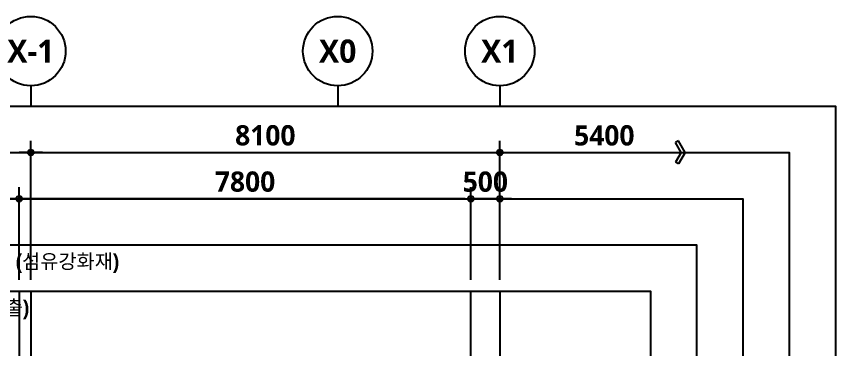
# Model space of a CAD drawing. Header units: millimetres. Extents: x 0 to 168000, y 0 to 59400.
# Drawn here: x 104048 to 118198, y 23094 to 28852 of the extents above; entities that cross this region are included whole.
import ezdxf
from ezdxf.enums import TextEntityAlignment as Align

# ---------------------------------------------------------------- set-up
doc = ezdxf.new("R2010")
doc.units = ezdxf.units.MM
doc.header["$LTSCALE"] = 100
doc.linetypes.add('CEN', pattern=[62, 60, -1, 0, -1])
doc.linetypes.add('주단면도-1$0$STD_CENTER', pattern=[66, 60, -2, 2, -2])
doc.layers.get('Defpoints').update_dxf_attribs({"color": 153})
for name, color, linetype in [('A-ANNO-TEXT1', 7, 'Continuous'), ('A-CEN', 1, 'CEN'), ('A-MKXS-TEXT1', 3, 'Continuous'), ('A-ST-AXIS-BUB', 7, 'Continuous'), ('A-ST-AXIS-DIM', 7, 'Continuous'), ('주단면도-1$0$A-ST-AXIS-CEN', 252, '주단면도-1$0$STD_CENTER')]:
    doc.layers.add(name, color=color, linetype=linetype)
doc.layers.add('G(그리드1)', color=185, linetype='Continuous', plot=False)
doc.styles.add('2020음성 1차', font='나눔고딕Bold.ttf')
doc.styles.add('SH_진천_나눔', font='')
doc.styles.get('SH_진천_나눔').set_extended_font_data('NanumGothic', bold=True)
doc.dimstyles.new('SHP 100', dxfattribs={"dimscale": 100, "dimtxt": 3.5, "dimasz": 1, "dimexe": 2, "dimexo": 2, "dimgap": 1, "dimtad": 1, "dimdec": 0, "dimzin": 0, "dimdsep": 46, "dimtxsty": 'SH_진천_나눔', "dimblk": 'DIMDOT', "dimcen": 0.09, "dimclrd": 256, "dimclre": 256, "dimclrt": 3, "dimadec": 0, "dimazin": 1, "dimtfac": 1, "dimtdec": 0, "dimtix": 1, "dimtmove": 2, "dimatfit": 0, "dimldrblk": 'DIMDOT', "dimfxl": 1, "dimtolj": 1, "dimtzin": 0, "dimlwd": -1, "dimlwe": -1, "dimarcsym": 0})

# ---------------------------------------------------------------- blocks, each defined once
blk = doc.blocks.new('DIMDOT')
at = {"color": 0}
blk.add_line((-2, 0), (2, 0), dxfattribs=at)
for radius in [0.5, 0.25]:
    blk.add_circle((0, 0), radius, dxfattribs=at)
blk = doc.blocks.new('*D9333')
at = {"layer": 'A-ST-AXIS-DIM'}
for p, q in [((96798, 24302), (96798, 26702)), ((104298, 24302), (104298, 26702)), ((96898, 26502), (104198, 26502))]:
    blk.add_line(p, q, dxfattribs=at)
at = {"layer": 'Defpoints', "color": 0}
for p in [(104298, 26502), (96798, 24102), (104298, 24102)]:
    blk.add_point(p, dxfattribs=at)
at = {"layer": 'A-ST-AXIS-DIM', "linetype": 'ByBlock', "xscale": 100, "yscale": 100, "zscale": 100, "rotation": 180}
blk.add_blockref('DIMDOT', (96798, 26502), dxfattribs=at)
at = {"layer": 'A-ST-AXIS-DIM', "linetype": 'ByBlock', "xscale": 100, "yscale": 100, "zscale": 100}
blk.add_blockref('DIMDOT', (104298, 26502), dxfattribs=at)
at = {"layer": 'A-ST-AXIS-DIM', "color": 3, "insert": (100548, 26794), "char_height": 350, "attachment_point": 5, "style": 'SH_진천_나눔'}
blk.add_mtext('\\A1;7500', dxfattribs=at)
blk = doc.blocks.new('*D9334')
at = {"layer": 'A-ST-AXIS-DIM'}
for p, q in [((96798, 24302), (96798, 25902)), ((104098, 24302), (104098, 25902)), ((103998, 25702), (96898, 25702))]:
    blk.add_line(p, q, dxfattribs=at)
at = {"layer": 'Defpoints', "color": 0}
for p in [(96798, 25702), (96798, 24102), (104098, 24102)]:
    blk.add_point(p, dxfattribs=at)
at = {"layer": 'A-ST-AXIS-DIM', "linetype": 'ByBlock', "xscale": 100, "yscale": 100, "zscale": 100, "rotation": 180}
blk.add_blockref('DIMDOT', (96798, 25702), dxfattribs=at)
at = {"layer": 'A-ST-AXIS-DIM', "linetype": 'ByBlock', "xscale": 100, "yscale": 100, "zscale": 100}
blk.add_blockref('DIMDOT', (104098, 25702), dxfattribs=at)
at = {"layer": 'A-ST-AXIS-DIM', "color": 3, "insert": (100448, 25995), "char_height": 350, "attachment_point": 5, "style": 'SH_진천_나눔'}
blk.add_mtext('\\A1;7300', dxfattribs=at)
blk = doc.blocks.new('*D9335')
at = {"layer": 'A-ST-AXIS-DIM'}
for p, q in [((104298, 24302), (104298, 26702)), ((112398, 24302), (112398, 26702)), ((104398, 26502), (112298, 26502))]:
    blk.add_line(p, q, dxfattribs=at)
at = {"layer": 'Defpoints', "color": 0}
for p in [(112398, 26502), (104298, 24102), (112398, 24102)]:
    blk.add_point(p, dxfattribs=at)
at = {"layer": 'A-ST-AXIS-DIM', "linetype": 'ByBlock', "xscale": 100, "yscale": 100, "zscale": 100, "rotation": 180}
blk.add_blockref('DIMDOT', (104298, 26502), dxfattribs=at)
at = {"layer": 'A-ST-AXIS-DIM', "linetype": 'ByBlock', "xscale": 100, "yscale": 100, "zscale": 100}
blk.add_blockref('DIMDOT', (112398, 26502), dxfattribs=at)
at = {"layer": 'A-ST-AXIS-DIM', "color": 3, "insert": (108348, 26795), "char_height": 350, "attachment_point": 5, "style": 'SH_진천_나눔'}
blk.add_mtext('\\A1;8100', dxfattribs=at)
blk = doc.blocks.new('*D9337')
at = {"layer": 'A-ST-AXIS-DIM'}
for p, q in [((104098, 24302), (104098, 25902)), ((111898, 24302), (111898, 25902)), ((111798, 25702), (104198, 25702))]:
    blk.add_line(p, q, dxfattribs=at)
at = {"layer": 'Defpoints', "color": 0}
for p in [(104098, 25702), (104098, 24102), (111898, 24102)]:
    blk.add_point(p, dxfattribs=at)
at = {"layer": 'A-ST-AXIS-DIM', "linetype": 'ByBlock', "xscale": 100, "yscale": 100, "zscale": 100, "rotation": 180}
blk.add_blockref('DIMDOT', (104098, 25702), dxfattribs=at)
at = {"layer": 'A-ST-AXIS-DIM', "linetype": 'ByBlock', "xscale": 100, "yscale": 100, "zscale": 100}
blk.add_blockref('DIMDOT', (111898, 25702), dxfattribs=at)
at = {"layer": 'A-ST-AXIS-DIM', "color": 3, "insert": (107998, 25995), "char_height": 350, "attachment_point": 5, "style": 'SH_진천_나눔'}
blk.add_mtext('\\A1;7800', dxfattribs=at)
blk = doc.blocks.new('*D9338')
at = {"layer": 'A-ST-AXIS-DIM'}
for p, q in [((111898, 24302), (111898, 25902)), ((112398, 24302), (112398, 25902)), ((111798, 25702), (111698, 25702)), ((112398, 25702), (111898, 25702)), ((112498, 25702), (112598, 25702))]:
    blk.add_line(p, q, dxfattribs=at)
at = {"layer": 'Defpoints', "color": 0}
for p in [(111898, 25702), (111898, 24102), (112398, 24102)]:
    blk.add_point(p, dxfattribs=at)
at = {"layer": 'A-ST-AXIS-DIM', "linetype": 'ByBlock', "xscale": 100, "yscale": 100, "zscale": 100}
blk.add_blockref('DIMDOT', (111898, 25702), dxfattribs=at)
at = {"layer": 'A-ST-AXIS-DIM', "linetype": 'ByBlock', "xscale": 100, "yscale": 100, "zscale": 100, "rotation": 180}
blk.add_blockref('DIMDOT', (112398, 25702), dxfattribs=at)
at = {"layer": 'A-ST-AXIS-DIM', "color": 3, "insert": (112148, 25994), "char_height": 350, "attachment_point": 5, "style": 'SH_진천_나눔'}
blk.add_mtext('\\A1;500', dxfattribs=at)
blk = doc.blocks.new('A-ST-AXIS-BUB-1')
at = {"layer": 'A-ST-AXIS-BUB'}
blk.add_line((0, 350), (0, 0), dxfattribs=at)
blk.add_circle((0, 950), 600, dxfattribs=at)
blk = doc.blocks.new('arrow1')
at = {"color": 0}
for p, q in [((0, 0), (0.286, 0.501)), ((0.165, 0), (0.41, 0.429)), ((0.286, 0.501), (0.41, 0.43)), ((0, 0), (0.286, -0.501)), ((0.165, 0), (0.41, -0.429)), ((0.286, -0.501), (0.41, -0.43))]:
    blk.add_line(p, q, dxfattribs=at)

msp = doc.modelspace()

# ---------------------------------------------------------------- linework, layer by layer
at = {"layer": 'A-CEN'}
for p, q in [((104098, 24102), (104098, 6702)), ((111898, 6702), (111898, 24102))]:
    msp.add_line(p, q, dxfattribs=at)
at = {"layer": 'A-ST-AXIS-DIM'}
msp.add_line((112598, 26502), (115598, 26502), dxfattribs=at)
at = {"layer": 'G(그리드1)'}
for points in [[(89498, 27302), (118198, 27302), (118198, 3502), (89498, 3502)], [(90298, 26502), (117398, 26502), (117398, 4302), (90298, 4302)], [(91098, 25702), (116598, 25702), (116598, 5102), (91098, 5102)], [(91898, 24902), (115798, 24902), (115798, 5902), (91898, 5902)], [(92698, 24102), (114998, 24102), (114998, 6702), (92698, 6702)]]:
    msp.add_lwpolyline(points, close=True, dxfattribs=at)
at = {"layer": '주단면도-1$0$A-ST-AXIS-CEN', "linetype": 'Continuous'}
for p, q in [((104298, 24102), (104298, 6702)), ((112398, 24102), (112398, 6702))]:
    msp.add_line(p, q, dxfattribs=at)

# ---------------------------------------------------------------- block references
at = {"layer": 'A-ST-AXIS-BUB'}
for p in [(104298, 27302), (109598, 27302), (112398, 27302)]:
    msp.add_blockref('A-ST-AXIS-BUB-1', p, dxfattribs=at)
at = {"layer": 'A-ST-AXIS-DIM', "xscale": 400, "yscale": 400, "zscale": 400, "rotation": 180.000000000013}
msp.add_blockref('arrow1', (115598, 26502), dxfattribs=at)

# ---------------------------------------------------------------- texts
at = {"layer": 'A-ANNO-TEXT1', "style": 'SH_진천_나눔'}
for s, p in [('X-1', (104298, 28252)), ('X0', (109598, 28252)), ('X1', (112398, 28252))]:
    msp.add_text(s, height=400, dxfattribs=at).set_placement(p, align=Align.MIDDLE_CENTER)
at = {"layer": 'A-MKXS-TEXT1', "style": '2020음성 1차'}
for s, p in [("THK120 무근CON'C (섬유강화재)", (100913, 24618.7)), ('연질형복합방수(비노출)', (100913, 23818.7))]:
    msp.add_text(s, height=250, dxfattribs=at).set_placement(p, align=Align.MIDDLE_LEFT)
at = {"layer": 'A-ST-AXIS-DIM', "color": 3, "insert": (114203, 26793.9), "char_height": 350, "attachment_point": 5, "style": 'SH_진천_나눔'}
msp.add_mtext('\\A1;5400', dxfattribs=at)

# ---------------------------------------------------------------- dimensions: what is measured, and where the dimension line sits
at = {"layer": 'A-ST-AXIS-DIM'}
for base, p1, p2, picture, middle in [((104298, 26502), (96798, 24102), (104298, 24102), '*D9333', (100548, 26794.4)), ((112398, 26502), (104298, 24102), (112398, 24102), '*D9335', (108348, 26795.2))]:
    dim = msp.add_linear_dim(base=base, p1=p1, p2=p2, dimstyle='SHP 100', dxfattribs=at)
    dim.commit()
    dim.dimension.update_dxf_attribs({"geometry": picture, "text_midpoint": middle})
for base, p1, p2, picture, middle in [((96798, 25702), (104098, 24102), (96798, 24102), '*D9334', (100448, 25995.2)), ((104098, 25702), (111898, 24102), (104098, 24102), '*D9337', (107998, 25995.2)), ((111898, 25702), (112398, 24102), (111898, 24102), '*D9338', (112148, 25994.4))]:
    dim = msp.add_linear_dim(base=base, p1=p1, p2=p2, angle=0, dimstyle='SHP 100', dxfattribs=at)
    dim.commit()
    dim.dimension.update_dxf_attribs({"geometry": picture, "text_midpoint": middle})

doc.saveas('drawing.dxf')
